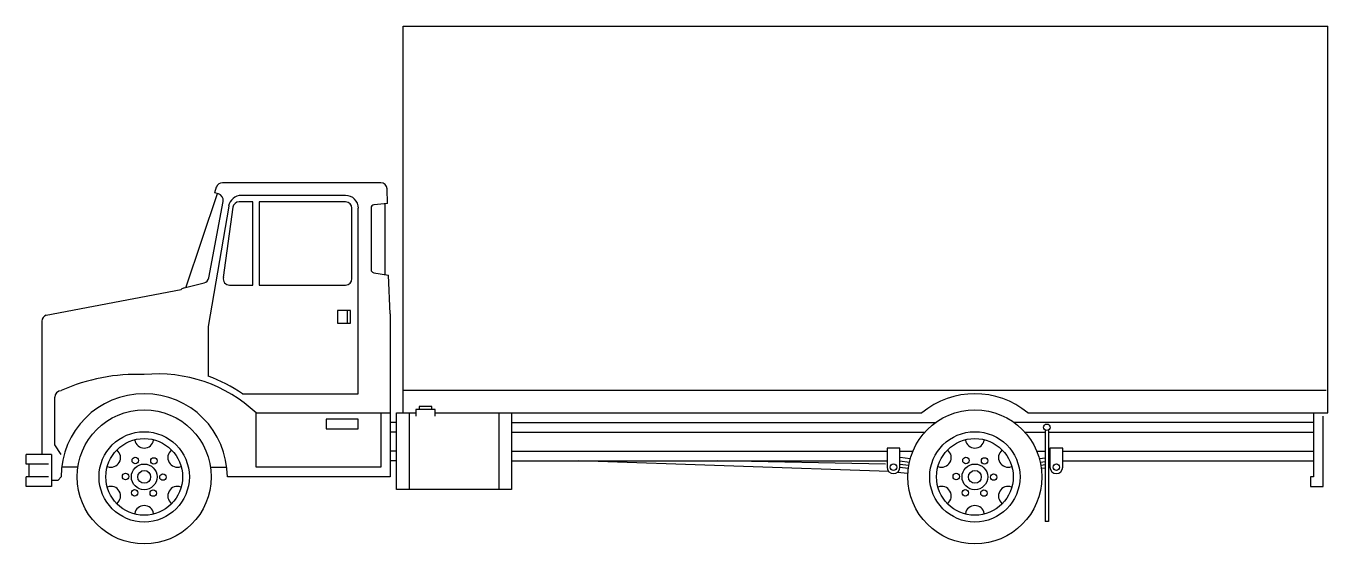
# Model space of a CAD drawing. Extents: x -9.6 to 0.7, y 0 to 4.1.
import ezdxf

# ---------------------------------------------------------------- set-up
doc = ezdxf.new("R2010")
doc.units = 0
doc.header["$MEASUREMENT"] = 0
doc.layers.add('01', color=1, linetype='CONTINUOUS')
doc.layers.add('02', color=2, linetype='CONTINUOUS')

msp = doc.modelspace()

# ---------------------------------------------------------------- linework, layer by layer
at = {"layer": '01'}
for p, q in [((-7.829, 2.718), (-7.938, 2.718)), ((-7.092, 2.769), (-7.921, 2.769)), ((-7.829, 2.057), (-7.829, 2.718)), ((-7.778, 2.718), (-7.778, 2.057)), ((-7.092, 2.718), (-7.778, 2.718)), ((-8.021, 2.684), (-8.185, 1.727)), ((-7.988, 2.675), (-8.064, 2.118)), ((-7.042, 2.108), (-7.042, 2.667)), ((-6.991, 1.194), (-6.991, 2.667)), ((-8.014, 2.057), (-7.829, 2.057)), ((-7.778, 2.057), (-7.092, 2.057)), ((-7.054, 1.854), (-7.156, 1.854)), ((-7.156, 1.854), (-7.156, 1.753)), ((-7.08, 1.854), (-7.08, 1.753)), ((-7.054, 1.753), (-7.054, 1.854)), ((-8.185, 1.727), (-8.185, 1.333)), ((-7.156, 1.753), (-7.054, 1.753)), ((-9.404, 0.787), (-9.404, 1.166)), ((-7.912, 1.194), (-6.991, 1.194)), ((0.705, 1.219), (-6.635, 1.219)), ((-7.804, 1.041), (-6.737, 1.041)), ((-7.804, 0.61), (-7.804, 1.041)), ((-6.813, 1.041), (-6.813, 0.61)), ((-6.584, 0.432), (-6.584, 1.041)), ((-5.873, 1.041), (-5.873, 0.432)), ((0.604, 1.041), (0.604, 0.533)), ((-7.245, 0.991), (-7.245, 0.914)), ((-6.991, 0.991), (-7.245, 0.991)), ((-6.991, 0.914), (-6.991, 0.991)), ((-5.772, 0.965), (-2.402, 0.965)), ((0.604, 0.965), (-1.775, 0.965)), ((0.68, 0.457), (0.68, 1.016)), ((-7.245, 0.914), (-6.991, 0.914)), ((-5.772, 0.889), (-2.486, 0.889)), ((-1.691, 0.889), (-1.53, 0.889)), ((-1.53, 0.902), (-1.53, 0.178)), ((-1.504, 0.902), (-1.504, 0.178)), ((-1.504, 0.889), (0.604, 0.889)), ((-9.353, 0.711), (-9.404, 0.787)), ((-5.772, 0.737), (-2.787, 0.737)), ((-2.787, 0.762), (-2.787, 0.61)), ((-2.685, 0.762), (-2.787, 0.762)), ((-2.685, 0.61), (-2.685, 0.762)), ((-2.685, 0.737), (-2.582, 0.737)), ((-1.595, 0.737), (-1.53, 0.737)), ((-1.504, 0.737), (-1.492, 0.737)), ((-1.492, 0.762), (-1.492, 0.61)), ((-1.39, 0.762), (-1.492, 0.762)), ((-1.39, 0.61), (-1.39, 0.762)), ((-1.39, 0.737), (0.604, 0.737)), ((-5.772, 0.66), (-2.787, 0.66)), ((-2.774, 0.575), (-5.238, 0.66)), ((-2.8, 0.635), (-4.133, 0.66)), ((-2.685, 0.66), (-2.609, 0.651)), ((-2.685, 0.635), (-2.614, 0.626)), ((-2.604, 0.676), (-2.684, 0.686)), ((-1.531, 0.681), (-1.573, 0.676)), ((-1.568, 0.651), (-1.53, 0.656)), ((-1.563, 0.626), (-1.53, 0.63)), ((-1.504, 0.659), (-1.492, 0.66)), ((-1.504, 0.633), (-1.492, 0.635)), ((-1.493, 0.686), (-1.503, 0.684)), ((-1.39, 0.66), (0.604, 0.66)), ((-9.221, 0.61), (-9.349, 0.61)), ((-8.165, 0.61), (-8.036, 0.61)), ((-6.813, 0.61), (-7.804, 0.61)), ((-2.621, 0.56), (-2.706, 0.568)), ((-2.685, 0.61), (-2.618, 0.601)), ((-1.559, 0.601), (-1.53, 0.605)), ((-1.504, 0.608), (-1.492, 0.61)), ((0.578, 0.533), (0.578, 0.457)), ((0.604, 0.533), (0.578, 0.533)), ((0.578, 0.457), (0.68, 0.457)), ((-1.504, 0.178), (-1.53, 0.178))]:
    msp.add_line(p, q, dxfattribs=at)
for centre, radius in [((-1.517, 0.927), 0.0254), ((-8.693, 0.533), 0.359), ((-8.693, 0.533), 0.305), ((-2.089, 0.533), 0.359), ((-2.089, 0.533), 0.305), ((-8.693, 0.533), 0.102), ((-8.764, 0.663), 0.0254), ((-8.616, 0.66), 0.0254), ((-2.736, 0.61), 0.0254), ((-2.089, 0.533), 0.102), ((-2.16, 0.663), 0.0254), ((-2.012, 0.66), 0.0254), ((-1.441, 0.61), 0.0254), ((-8.841, 0.536), 0.0254), ((-8.693, 0.533), 0.0508), ((-8.544, 0.531), 0.0254), ((-2.237, 0.536), 0.0254), ((-2.089, 0.533), 0.0508), ((-1.94, 0.531), 0.0254), ((-8.769, 0.406), 0.0254), ((-8.621, 0.404), 0.0254), ((-2.165, 0.406), 0.0254), ((-2.017, 0.404), 0.0254)]:
    msp.add_circle(centre, radius, dxfattribs=at)
for centre, radius, start, end in [((-7.921, 2.667), 0.102, 90, 170.3112), ((-7.938, 2.667), 0.0508, 90, 171.1193), ((-7.092, 2.667), 0.102, 0, 90), ((-7.092, 2.667), 0.0508, 0, 90), ((-8.014, 2.108), 0.0508, 168.7187, 270), ((-7.092, 2.108), 0.0508, 270, 0), ((-8.756, -0.103), 1.45, 87.4779, 114.2932), ((-8.585, 0.211), 1.14, 46.7343, 95.4164), ((-8.585, 0.211), 1.191, 55.598, 70.3538), ((-9.353, 1.166), 0.0508, 90, 180), ((-8.957, 0.686), 0.0762, 249.5941, 50.4059), ((-8.693, 0.838), 0.0762, 189.5941, 350.4059), ((-8.429, 0.686), 0.0762, 129.5941, 290.4059), ((-2.353, 0.686), 0.0762, 249.5941, 50.4059), ((-2.089, 0.838), 0.0762, 189.5941, 350.4059), ((-1.825, 0.686), 0.0762, 129.5941, 290.4059), ((-2.736, 0.61), 0.0508, 180, 0), ((-1.441, 0.61), 0.0508, 180, 0), ((-8.957, 0.381), 0.0762, 309.5941, 110.4059), ((-8.429, 0.381), 0.0762, 69.5941, 230.4059), ((-2.353, 0.381), 0.0762, 309.5941, 110.4059), ((-1.825, 0.381), 0.0762, 69.5941, 230.4059), ((-8.693, 0.229), 0.0762, 9.5941, 170.4059), ((-2.089, 0.229), 0.0762, 9.5941, 170.4059)]:
    msp.add_arc(centre, radius, start, end, dxfattribs=at)
at = {"layer": '02'}
for p, q in [((-6.635, 4.115), (0.718, 4.115)), ((-6.635, 1.041), (-6.635, 4.115)), ((0.718, 1.041), (0.718, 4.115)), ((-8.12, 2.835), (-8.135, 2.789)), ((-6.812, 2.87), (-8.071, 2.87)), ((-6.759, 2.705), (-6.762, 2.821)), ((-8.113, 2.783), (-8.361, 2.039)), ((-8.179, 2.115), (-8.066, 2.722)), ((-8.103, 2.781), (-8.135, 2.789)), ((-6.759, 2.705), (-6.866, 2.695)), ((-6.781, 2.703), (-6.781, 2.14)), ((-6.889, 2.669), (-6.889, 2.18)), ((-8.374, 2.035), (-8.216, 2.075)), ((-6.868, 2.155), (-6.751, 2.135)), ((-6.737, 1.829), (-6.751, 2.135)), ((-9.472, 1.819), (-8.398, 2.022)), ((-9.505, 0.711), (-9.505, 1.771)), ((-6.737, 1.829), (-6.737, 0.533)), ((-6.686, 0.432), (-6.686, 1.041)), ((-6.686, 1.041), (-6.534, 1.041)), ((-6.381, 1.067), (-6.534, 1.067)), ((-6.534, 1.067), (-6.534, 1.016)), ((-6.407, 1.092), (-6.508, 1.092)), ((-6.508, 1.092), (-6.508, 1.067)), ((-6.407, 1.067), (-6.407, 1.092)), ((-6.381, 1.016), (-6.381, 1.067)), ((-6.381, 1.041), (-2.511, 1.041)), ((-5.772, 1.041), (-5.772, 0.432)), ((-1.667, 1.041), (0.718, 1.041)), ((-6.686, 0.965), (-6.737, 0.965)), ((-6.686, 0.889), (-6.737, 0.889)), ((-6.686, 0.737), (-6.737, 0.737)), ((-9.429, 0.711), (-9.632, 0.711)), ((-9.632, 0.635), (-9.632, 0.711)), ((-9.455, 0.635), (-9.632, 0.635)), ((-9.607, 0.533), (-9.607, 0.635)), ((-9.429, 0.711), (-9.429, 0.457)), ((-6.686, 0.66), (-6.737, 0.66)), ((-9.455, 0.533), (-9.632, 0.533)), ((-9.632, 0.457), (-9.632, 0.533)), ((-9.378, 0.508), (-9.353, 0.533)), ((-6.737, 0.533), (-8.032, 0.533)), ((-9.429, 0.457), (-9.632, 0.457)), ((-9.429, 0.508), (-9.378, 0.508)), ((-5.772, 0.432), (-6.686, 0.432))]:
    msp.add_line(p, q, dxfattribs=at)
for centre in [(-8.693, 0.533), (-2.089, 0.533)]:
    msp.add_circle(centre, 0.533, dxfattribs=at)
for centre, radius, start, end in [((-8.071, 2.819), 0.0508, 90, 161.9958), ((-6.812, 2.819), 0.0508, 1.5074, 90), ((-8.116, 2.732), 0.0508, 349.3803, 75.2564), ((-6.864, 2.669), 0.0254, 95.7106, 180), ((-6.864, 2.18), 0.0254, 180, 260.1342), ((-8.229, 2.124), 0.0508, 284.0362, 349.3803), ((-8.362, 1.986), 0.0508, 104.0362, 135), ((-9.455, 1.771), 0.0508, 110.5662, 180), ((-8.693, 0.533), 0.661, 0, 180), ((-2.089, 0.533), 0.66, 50.2849, 129.7151)]:
    msp.add_arc(centre, radius, start, end, dxfattribs=at)

doc.saveas('drawing.dxf')
